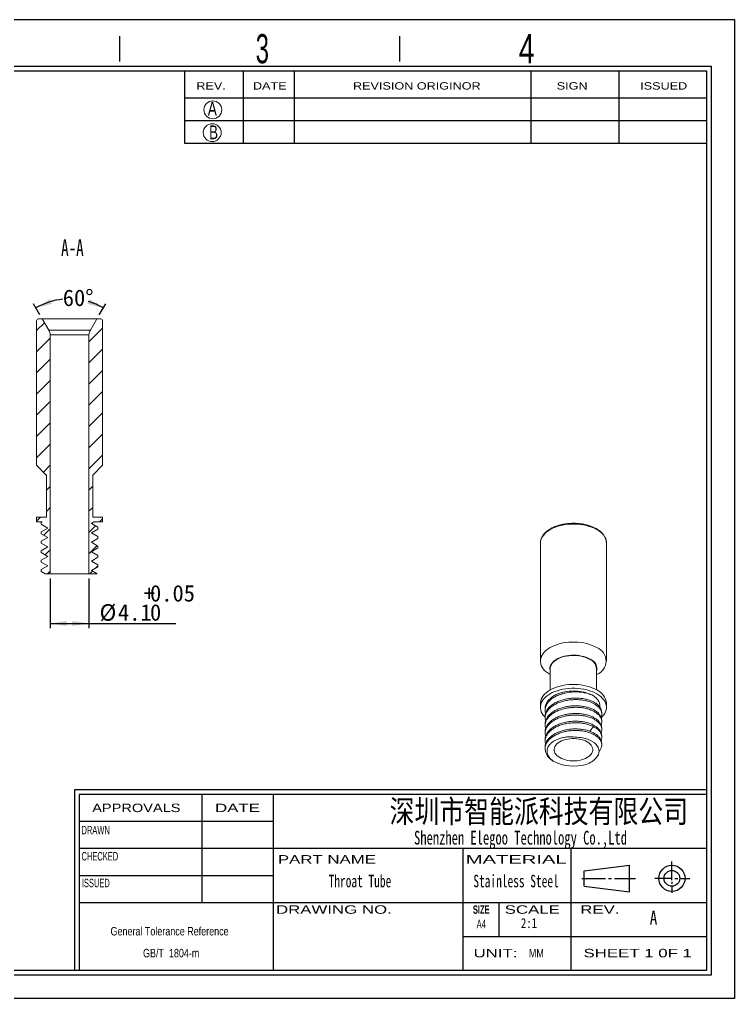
# Model space of a CAD drawing. Header units: millimetres. Extents: x 1 to 148, y 1 to 104.
# Drawn here: x 71.8 to 147.6, y 0.6 to 104.3 of the extents above; entities that cross this region are included whole.
import ezdxf

# ---------------------------------------------------------------- set-up
doc = ezdxf.new("R2010")
doc.units = ezdxf.units.MM
doc.header["$LTSCALE"] = 0.5
doc.layers.add('DIM', color=5, linetype='Continuous')
doc.layers.add('SLD-0', color=179, linetype='Continuous')
doc.styles.add('SLDTEXTSTYLE0', font='SIMSUN.TTC', dxfattribs={"width": 0.67})
doc.styles.add('SLDTEXTSTYLE10', font='ARIAL.TTF', dxfattribs={"width": 1.2324})
doc.styles.add('SLDTEXTSTYLE11', font='ARIAL.TTF', dxfattribs={"width": 1.7064})
doc.styles.add('SLDTEXTSTYLE12', font='SIMSUN.TTC', dxfattribs={"width": 0.8, "bigfont": 'bigfont'})
doc.styles.add('SLDTEXTSTYLE13', font='SIMKAI.TTF', dxfattribs={"width": 0.67})
doc.styles.add('SLDTEXTSTYLE14', font='SIMSUN.TTC')
doc.styles.add('SLDTEXTSTYLE15', font='仿宋_GB2312', dxfattribs={"width": 0.67})
doc.styles.add('SLDTEXTSTYLE2', font='SIMSUN.TTC', dxfattribs={"width": 0.8})
doc.styles.add('SLDTEXTSTYLE3', font='SIMSUN.TTC', dxfattribs={"width": 0.67})
doc.styles.add('SLDTEXTSTYLE4', font='ARIAL.TTF', dxfattribs={"width": 0.63516})
doc.styles.add('SLDTEXTSTYLE5', font='GOTHIC.TTF', dxfattribs={"width": 0.7304})
doc.styles.add('SLDTEXTSTYLE6', font='GOTHIC.TTF', dxfattribs={"width": 0.61171})
doc.styles.add('SLDTEXTSTYLE7', font='ARIALBD.TTF', dxfattribs={"width": 0.63516})
doc.styles.add('SLDTEXTSTYLE8', font='ARIAL.TTF', dxfattribs={"width": 1.422})
doc.styles.add('SLDTEXTSTYLE9', font='ARIAL.TTF', dxfattribs={"width": 0.7584})
doc.dimstyles.new('SLDDIMSTYLE3', dxfattribs={"dimtxt": 1.75, "dimasz": 1.75, "dimexe": 0, "dimexo": 0.0625, "dimgap": 0.4375, "dimtad": 0, "dimtih": 1, "dimtoh": 1, "dimdec": 4, "dimlfac": 0.5, "dimzin": 12, "dimdsep": 46, "dimtxsty": 'SLDTEXTSTYLE0', "dimsah": 1, "dimcen": 0.09, "dimadec": 1, "dimazin": 3, "dimtfac": 1, "dimtdec": 1, "dimtofl": 0, "dimtmove": 0, "dimatfit": 3, "dimfxl": 0, "dimfrac": 2, "dimtolj": 1, "dimtzin": 12, "dimarcsym": 0})
doc.dimstyles.new('SLDDIMSTYLE4', dxfattribs={"dimtxt": 1.75, "dimasz": 1.75, "dimexe": 0, "dimexo": 0.0625, "dimgap": 0.4375, "dimtad": 2, "dimrnd": 1e-09, "dimzin": 12, "dimdsep": 46, "dimtxsty": 'SLDTEXTSTYLE0', "dimsah": 1, "dimcen": 0.09, "dimadec": 0, "dimazin": 3, "dimtol": 1, "dimtp": 0.05, "dimtfac": 1, "dimtofl": 0, "dimtmove": 0, "dimatfit": 3, "dimfxl": 0, "dimfrac": 2, "dimtolj": 1, "dimarcsym": 0})

# ---------------------------------------------------------------- blocks, each defined once
blk = doc.blocks.new('SW_NOTE_2')
at = {"layer": 'SLD-0', "color": 0, "char_height": 0.8963, "attachment_point": 2, "style": 'SLDTEXTSTYLE9'}
for s, insert in [('General Tolerance Reference ', (6.51, 1.16)), (' GB/T  1804-m', (6.55, -1.16))]:
    blk.add_mtext(s, dxfattribs=dict(at, insert=insert))
blk = doc.blocks.new('_D_6')
at = {"layer": 'DIM'}
for p, q in [((73.99, 73.06), (73.31, 74.23)), ((80.29, 73.06), (80.97, 74.23))]:
    blk.add_line(p, q, dxfattribs=at)
for start, end in [(95.8104, 120), (60, 73.791)]:
    blk.add_arc((77.14, 67.59), 7.16, start, end, dxfattribs=at)
for points in [[(73.56, 73.79), (75.28, 74.23), (75.07, 74.73)], [(80.72, 73.79), (79.22, 74.73), (79, 74.23)]]:
    blk.add_solid(points, dxfattribs=at)
at = {"layer": 'DIM', "insert": (76.42, 75.74), "char_height": 1.75, "attachment_point": 1, "style": 'SLDTEXTSTYLE14'}
blk.add_mtext('60°', dxfattribs=at)
blk = doc.blocks.new('_D_7')
at = {"layer": 'DIM', "color": 5}
for p, q in [((75.09, 45.12), (75.09, 39.87)), ((79.19, 45.12), (79.19, 39.87)), ((75.09, 40.37), (79.19, 40.37)), ((79.19, 40.37), (88.38, 40.37))]:
    blk.add_line(p, q, dxfattribs=at)
for points in [[(75.09, 40.37), (76.84, 40.1), (76.84, 40.64)], [(79.19, 40.37), (77.44, 40.64), (77.44, 40.1)]]:
    blk.add_solid(points, dxfattribs=at)
at = {"layer": 'DIM', "color": 5, "char_height": 1.75, "attachment_point": 1, "style": 'SLDTEXTSTYLE14'}
for s, insert in [('+', (84.98, 44.44)), ('0.05', (85.66, 44.44)), ('%%c', (80.32, 42.41)), ('4.1', (82.26, 42.41)), ('0', (85.66, 42.41))]:
    blk.add_mtext(s, dxfattribs=dict(at, insert=insert))

msp = doc.modelspace()

# ---------------------------------------------------------------- hatches: boundary and pattern name
at = {"linetype": 'Continuous', "lineweight": 0}
h = msp.add_hatch(dxfattribs=at)
h.set_pattern_fill('ANSI31', scale=0.5, angle=3e-322, style=0)
edge = h.paths.add_edge_path(flags=0)
edge.add_line((74.14031, 47.07165), (74.14031, 46.8718))
edge.add_spline(control_points=[(74.14031, 46.8718), (74.37129, 46.73843), (74.60228, 46.60506), (74.83326, 46.47169)], knot_values=[0, 0, 0, 0, 1.0002693, 1.0002693, 1.0002693, 1.0002693], weights=[1, 1, 1, 1], degree=3, periodic=0)
edge.add_spline(control_points=[(74.83326, 46.47169), (74.60228, 46.33832), (74.37129, 46.20496), (74.14031, 46.07159)], knot_values=[0, 0, 0, 0, 1.00023841, 1.00023841, 1.00023841, 1.00023841], weights=[1, 1, 1, 1], degree=3, periodic=0)
edge.add_line((74.14031, 46.07159), (74.14031, 45.87181))
edge.add_spline(control_points=[(74.14031, 45.87181), (74.28406, 45.7888), (74.42782, 45.7058), (74.57157, 45.62279)], knot_values=[0, 0, 0, 0, 0.622535909, 0.622535909, 0.622535909, 0.622535909], weights=[1, 1, 1, 1], degree=3, periodic=0)
edge.add_line((74.57157, 45.62279), (75.09031, 45.62279))
edge.add_line((75.09031, 45.62279), (75.09031, 70.94279))
edge.add_arc((74.29031, 70.94279), 0.8, 0, 36.8698976)
edge.add_line((74.93031, 71.42279), (74.23749, 72.62279))
edge.add_line((74.23749, 72.62279), (73.84031, 72.62279))
edge.add_arc((73.84031, 72.42279), 0.2, 90, 180)
edge.add_line((73.64031, 72.42279), (73.64031, 57.12279))
edge.add_line((73.64031, 57.12279), (74.64031, 56.12279))
edge.add_line((74.64031, 56.12279), (74.69031, 56.12279))
edge.add_line((74.69031, 56.12279), (74.69031, 51.62279))
edge.add_line((74.69031, 51.62279), (73.64031, 51.62279))
edge.add_line((73.64031, 51.62279), (73.64031, 51.12279))
edge.add_line((73.64031, 51.12279), (74.2309, 51.12279))
edge.add_spline(control_points=[(74.2309, 51.12279), (74.20075, 51.10533), (74.17053, 51.08787), (74.14031, 51.07041)], knot_values=[0, 0, 0, 0, 0.13094942, 0.13094942, 0.13094942, 0.13094942], weights=[1, 1, 1, 1], degree=3, periodic=0)
edge.add_line((74.14031, 51.07041), (74.14031, 50.87214))
edge.add_spline(control_points=[(74.14031, 50.87214), (74.37158, 50.73858), (74.60269, 50.60511), (74.8338, 50.47164)], knot_values=[0, 0, 0, 0, 1.001033194, 1.001033194, 1.001033194, 1.001033194], weights=[1, 1, 1, 1], degree=3, periodic=0)
edge.add_spline(control_points=[(74.8338, 50.47164), (74.60264, 50.33814), (74.37147, 50.20463), (74.14031, 50.07113)], knot_values=[0, 0, 0, 0, 1.001264787, 1.001264787, 1.001264787, 1.001264787], weights=[1, 1, 1, 1], degree=3, periodic=0)
edge.add_line((74.14031, 50.07113), (74.14031, 49.87169))
edge.add_spline(control_points=[(74.14031, 49.87169), (74.37126, 49.73834), (74.60221, 49.605), (74.83317, 49.47165)], knot_values=[0, 0, 0, 0, 1.000078787, 1.000078787, 1.000078787, 1.000078787], weights=[1, 1, 1, 1], degree=3, periodic=0)
edge.add_spline(control_points=[(74.83317, 49.47165), (74.60221, 49.33831), (74.37126, 49.20497), (74.14031, 49.07162)], knot_values=[0, 0, 0, 0, 1.00007878, 1.00007878, 1.00007878, 1.00007878], weights=[1, 1, 1, 1], degree=3, periodic=0)
edge.add_line((74.14031, 49.07162), (74.14031, 48.87166))
edge.add_spline(control_points=[(74.14031, 48.87166), (74.37125, 48.73833), (74.60219, 48.60499), (74.83313, 48.47166)], knot_values=[0, 0, 0, 0, 1.000001207, 1.000001207, 1.000001207, 1.000001207], weights=[1, 1, 1, 1], degree=3, periodic=0)
edge.add_spline(control_points=[(74.83313, 48.47166), (74.60219, 48.33833), (74.37125, 48.20499), (74.14031, 48.07166)], knot_values=[0, 0, 0, 0, 1.000001201, 1.000001201, 1.000001201, 1.000001201], weights=[1, 1, 1, 1], degree=3, periodic=0)
edge.add_line((74.14031, 48.07166), (74.14031, 47.87169))
edge.add_spline(control_points=[(74.14031, 47.87169), (74.37125, 47.73835), (74.6022, 47.60501), (74.83315, 47.47167)], knot_values=[0, 0, 0, 0, 1.000046577, 1.000046577, 1.000046577, 1.000046577], weights=[1, 1, 1, 1], degree=3, periodic=0)
edge.add_spline(control_points=[(74.83315, 47.47167), (74.6022, 47.33833), (74.37125, 47.20499), (74.14031, 47.07165)], knot_values=[0, 0, 0, 0, 1.000046577, 1.000046577, 1.000046577, 1.000046577], weights=[1, 1, 1, 1], degree=3, periodic=0)
h = msp.add_hatch(dxfattribs=at)
h.set_pattern_fill('ANSI31', scale=0.5, angle=3e-322, style=0)
edge = h.paths.add_edge_path(flags=0)
edge.add_spline(control_points=[(80.14031, 46.57047), (79.90884, 46.7042), (79.67737, 46.83793), (79.44591, 46.97165)], knot_values=[-0.002964801, -0.002964801, -0.002964801, -0.002964801, 1, 1, 1, 1], weights=[1, 1, 1, 1], degree=3, periodic=0)
edge.add_spline(control_points=[(79.44591, 46.97165), (79.67737, 47.10538), (79.90884, 47.23911), (80.14031, 47.37284)], knot_values=[0, 0, 0, 0, 1.002964801, 1.002964801, 1.002964801, 1.002964801], weights=[1, 1, 1, 1], degree=3, periodic=0)
edge.add_line((80.14031, 47.37284), (80.14031, 47.57043))
edge.add_spline(control_points=[(80.14031, 47.57043), (79.90882, 47.70417), (79.67734, 47.83792), (79.44585, 47.97166)], knot_values=[-0.003069662, -0.003069662, -0.003069662, -0.003069662, 1.000000002, 1.000000002, 1.000000002, 1.000000002], weights=[1, 1, 1, 1], degree=3, periodic=0)
edge.add_spline(control_points=[(79.44585, 47.97166), (79.67734, 48.1054), (79.90882, 48.23914), (80.14031, 48.37289)], knot_values=[0.000000001, 0.000000001, 0.000000001, 0.000000001, 1.003069661, 1.003069661, 1.003069661, 1.003069661], weights=[1, 1, 1, 1], degree=3, periodic=0)
edge.add_line((80.14031, 48.37289), (80.14031, 48.57044))
edge.add_spline(control_points=[(80.14031, 48.57044), (79.90882, 48.70418), (79.67734, 48.83792), (79.44586, 48.97166)], knot_values=[-0.003060206, -0.003060206, -0.003060206, -0.003060206, 1.000000002, 1.000000002, 1.000000002, 1.000000002], weights=[1, 1, 1, 1], degree=3, periodic=0)
edge.add_spline(control_points=[(79.44586, 48.97166), (79.67734, 49.10541), (79.90882, 49.23915), (80.14031, 49.37289)], knot_values=[0.000000001, 0.000000001, 0.000000001, 0.000000001, 1.003060205, 1.003060205, 1.003060205, 1.003060205], weights=[1, 1, 1, 1], degree=3, periodic=0)
edge.add_line((80.14031, 49.37289), (80.14031, 49.57049))
edge.add_spline(control_points=[(80.14031, 49.57049), (79.90884, 49.70422), (79.67738, 49.83794), (79.44592, 49.97167)], knot_values=[-0.002937592, -0.002937592, -0.002937592, -0.002937592, 1.000000001, 1.000000001, 1.000000001, 1.000000001], weights=[1, 1, 1, 1], degree=3, periodic=0)
edge.add_spline(control_points=[(79.44592, 49.97167), (79.67738, 50.10539), (79.90884, 50.23912), (80.14031, 50.37284)], knot_values=[0, 0, 0, 0, 1.002937592, 1.002937592, 1.002937592, 1.002937592], weights=[1, 1, 1, 1], degree=3, periodic=0)
edge.add_line((80.14031, 50.37284), (80.14031, 50.57114))
edge.add_spline(control_points=[(80.14031, 50.57114), (79.90912, 50.70466), (79.67794, 50.83817), (79.44676, 50.97169)], knot_values=[-0.001364334, -0.001364334, -0.001364334, -0.001364334, 1, 1, 1, 1], weights=[1, 1, 1, 1], degree=3, periodic=0)
edge.add_spline(control_points=[(79.44676, 50.97169), (79.53397, 51.02205), (79.62118, 51.07242), (79.7084, 51.12279)], knot_values=[0, 0, 0, 0, 0.377761808, 0.377761808, 0.377761808, 0.377761808], weights=[1, 1, 1, 1], degree=3, periodic=0)
edge.add_line((79.7084, 51.12279), (80.64031, 51.12279))
edge.add_line((80.64031, 51.12279), (80.64031, 51.62279))
edge.add_line((80.64031, 51.62279), (79.59031, 51.62279))
edge.add_line((79.59031, 51.62279), (79.59031, 56.12279))
edge.add_line((79.59031, 56.12279), (79.64031, 56.12279))
edge.add_line((79.64031, 56.12279), (80.64031, 57.12279))
edge.add_line((80.64031, 57.12279), (80.64031, 72.42279))
edge.add_arc((80.44031, 72.42279), 0.2, 0, 90)
edge.add_line((80.44031, 72.62279), (80.04313, 72.62279))
edge.add_line((80.04313, 72.62279), (79.35031, 71.42279))
edge.add_arc((79.99031, 70.94279), 0.8, 143.1301024, 180)
edge.add_line((79.19031, 70.94279), (79.19031, 45.62279))
edge.add_line((79.19031, 45.62279), (80.05163, 45.62279))
edge.add_spline(control_points=[(80.05163, 45.62279), (79.85023, 45.73907), (79.64884, 45.85535), (79.44744, 45.97163)], knot_values=[0.127818694, 0.127818694, 0.127818694, 0.127818694, 0.999926997, 0.999926997, 0.999926997, 0.999926997], weights=[1, 1, 1, 1], degree=3, periodic=0)
edge.add_spline(control_points=[(79.44744, 45.97163), (79.67839, 46.10498), (79.90935, 46.23832), (80.14031, 46.37166)], knot_values=[-0.0000657, -0.0000657, -0.0000657, -0.0000657, 1.000001591, 1.000001591, 1.000001591, 1.000001591], weights=[1, 1, 1, 1], degree=3, periodic=0)
edge.add_line((80.14031, 46.37166), (80.14031, 46.57047))

# ---------------------------------------------------------------- linework, layer by layer
at = {"color": 7, "linetype": 'Continuous', "lineweight": 15}
for p, q in [((73.84031, 72.62279), (74.23749, 72.62279)), ((74.93031, 71.42279), (74.23749, 72.62279)), ((74.23749, 72.62279), (80.04313, 72.62279)), ((80.04313, 72.62279), (79.35031, 71.42279)), ((80.04313, 72.62279), (80.44031, 72.62279)), ((73.64031, 57.12279), (73.64031, 72.42279)), ((80.64031, 72.42279), (80.64031, 57.12279)), ((74.93031, 71.42279), (79.35031, 71.42279)), ((75.09031, 45.62279), (75.09031, 70.94279)), ((79.19031, 70.94279), (75.09031, 70.94279)), ((79.19031, 70.94279), (79.19031, 45.62279)), ((74.64031, 56.12279), (73.64031, 57.12279)), ((80.64031, 57.12279), (79.64031, 56.12279)), ((74.64031, 56.12279), (74.69031, 56.12279)), ((74.69031, 51.62279), (74.69031, 56.12279)), ((79.59031, 56.12279), (79.64031, 56.12279)), ((79.59031, 56.12279), (79.59031, 51.62279)), ((73.64031, 51.62279), (73.64031, 51.12279)), ((73.64031, 51.62279), (74.69031, 51.62279)), ((73.64031, 51.12279), (74.2309, 51.12279)), ((74.23097, 51.12279), (74.14031, 51.07041)), ((74.14031, 50.87214), (74.14031, 51.07041)), ((74.14047, 50.87205), (74.8338, 50.47164)), ((79.44676, 50.97169), (79.7084, 51.12279)), ((80.14031, 50.57114), (79.44676, 50.97169)), ((79.59031, 51.62279), (80.64031, 51.62279)), ((79.70932, 51.12279), (80.64031, 51.12279)), ((80.64031, 51.12279), (80.64031, 51.62279)), ((74.8338, 50.47164), (74.14031, 50.07113)), ((74.14031, 49.87169), (74.14031, 50.07113)), ((74.14031, 49.87169), (74.83317, 49.47165)), ((79.44592, 49.97167), (80.14031, 50.37284)), ((80.14031, 49.57049), (79.44592, 49.97167)), ((80.14031, 50.57114), (80.14031, 50.37284)), ((74.83317, 49.47165), (74.14031, 49.07162)), ((74.14031, 48.87166), (74.14031, 49.07162)), ((74.14031, 48.87166), (74.83313, 48.47166)), ((79.44586, 48.97166), (80.14031, 49.37289)), ((80.14031, 48.57044), (79.44586, 48.97166)), ((80.14031, 49.57049), (80.14031, 49.37289)), ((127.00346, 48.87477), (127.00346, 36.3817)), ((134.00346, 36.3817), (134.00346, 48.87477)), ((74.83313, 48.47166), (74.14031, 48.07166)), ((74.14031, 47.87169), (74.14031, 48.07166)), ((74.14031, 47.87169), (74.83315, 47.47167)), ((79.44585, 47.97166), (80.14031, 48.37289)), ((80.14031, 47.57043), (79.44585, 47.97166)), ((80.14031, 48.57044), (80.14031, 48.37289)), ((74.83315, 47.47167), (74.14031, 47.07165)), ((74.14031, 46.8718), (74.14031, 47.07165)), ((74.14031, 46.8718), (74.83326, 46.47169)), ((79.44591, 46.97165), (80.14031, 47.37284)), ((80.14031, 46.57047), (79.44591, 46.97165)), ((80.14031, 47.57043), (80.14031, 47.37284)), ((74.83326, 46.47169), (74.14031, 46.07159)), ((74.14031, 45.87181), (74.14031, 46.07159)), ((74.14031, 45.87181), (74.57157, 45.62279)), ((79.44744, 45.97163), (80.14031, 46.37166)), ((80.05163, 45.62279), (79.44744, 45.97163)), ((80.14031, 46.57047), (80.14031, 46.37166)), ((75.09031, 45.62279), (74.57157, 45.62279)), ((74.58162, 45.62279), (74.58719, 45.6195)), ((75.09031, 45.62279), (79.19031, 45.62279)), ((80.05163, 45.62279), (79.19031, 45.62279)), ((128.05346, 35.56515), (128.05346, 33.33365)), ((132.95346, 33.33365), (132.95346, 35.56515)), ((128.02818, 34.95321), (128.05346, 34.93862)), ((132.95346, 34.93862), (132.97873, 34.95321)), ((127.00346, 31.89072), (127.00346, 31.48245)), ((127.50346, 31.33764), (127.50346, 31.17552)), ((134.00346, 31.48245), (134.00346, 31.89072)), ((127.50346, 30.52132), (127.50346, 30.35907)), ((133.50346, 30.7678), (133.50346, 30.93019)), ((133.50346, 29.95133), (133.50346, 30.11309)), ((127.50346, 29.70525), (127.50346, 29.54245)), ((133.50346, 29.13485), (133.50346, 29.29647)), ((127.50346, 28.88881), (127.50346, 28.72585)), ((127.50346, 28.07235), (127.50346, 27.90932)), ((133.50346, 28.3184), (133.50346, 28.47986)), ((127.50346, 27.2558), (127.50346, 27.09313)), ((133.50346, 27.50124), (133.50346, 27.66322))]:
    msp.add_line(p, q, dxfattribs=at)
at = {"color": 8, "linetype": 'Continuous', "lineweight": 15}
msp.add_line((132.23712, 28.95092), (132.62963, 29.4376), dxfattribs=at)
at = {"color": 8, "linetype": 'Continuous', "lineweight": 15, "flags": 128}
msp.add_lwpolyline([(127.00346, 48.87477), (127.00526, 48.93967), (127.03056, 49.12573), (127.08548, 49.30964), (127.16957, 49.48984), (127.2821, 49.6648), (127.42211, 49.83302), (127.58841, 49.99306), (127.77959, 50.14356), (127.994, 50.28324), (128.22982, 50.41089), (128.48504, 50.52545), (128.75748, 50.62592), (129.04481, 50.71145), (129.34459, 50.78131), (129.65426, 50.8349), (129.97117, 50.87177), (130.29263, 50.89161), (130.61588, 50.89423), (130.93817, 50.87963), (131.25676, 50.84792), (131.56891, 50.79938), (131.87198, 50.73442), (132.16337, 50.65359), (132.4406, 50.55759), (132.7013, 50.44723), (132.94326, 50.32345)], dxfattribs=at)
at = {"color": 7, "linetype": 'Continuous', "lineweight": 15, "flags": 128}
for points in [[(128.02818, 34.95321), (127.81079, 35.0909), (127.61597, 35.23983), (127.44578, 35.39851), (127.30168, 35.56557), (127.18489, 35.7396), (127.09642, 35.9191), (127.03702, 36.10255), (127.00719, 36.28838), (127.00719, 36.47501), (127.03702, 36.66084), (127.09642, 36.84429), (127.18489, 37.0238), (127.30168, 37.19782), (127.44578, 37.36488), (127.61597, 37.52356), (127.81079, 37.67249), (128.02858, 37.81041), (128.26749, 37.93614), (128.52548, 38.04861), (128.80034, 38.14686), (129.08973, 38.23004), (129.39119, 38.29746), (129.70213, 38.34853), (130.01991, 38.38283), (130.34181, 38.40005), (130.6651, 38.40005), (130.987, 38.38283), (131.30478, 38.34853), (131.61573, 38.29746), (131.91718, 38.23004), (132.20657, 38.14686), (132.48143, 38.04861), (132.73942, 37.93614), (132.97833, 37.81041)], [(128.05346, 35.27796), (128.02634, 35.37032), (128.00437, 35.52607), (128.0117, 35.68228), (128.04825, 35.83712), (128.11358, 35.98877), (128.20692, 36.13546), (128.3272, 36.27545), (128.47298, 36.40712), (128.64258, 36.52892), (128.83399, 36.63942), (129.04497, 36.73732), (129.27305, 36.82148), (129.51556, 36.89091), (129.76965, 36.9448), (130.03234, 36.98252), (130.30056, 37.00361), (130.57116, 37.00784), (130.84096, 36.99516), (131.1068, 36.96571), (131.36557, 36.91985), (131.61424, 36.85809), (131.84988, 36.78119), (132.06973, 36.69002), (132.27122, 36.58566)], [(128.05346, 35.56515), (128.05555, 35.6236), (128.08154, 35.77871), (128.13694, 35.93122), (128.22106, 36.07928), (128.33288, 36.22111), (128.47106, 36.35497), (128.6339, 36.47925), (128.81944, 36.59243), (129.02542, 36.69314), (129.24934, 36.78016), (129.48848, 36.85243), (129.73995, 36.90908), (130.00068, 36.94941), (130.26751, 36.97294), (130.53721, 36.97938), (130.8065, 36.96865), (131.07211, 36.94088), (131.33082, 36.89642), (131.57949, 36.8358), (131.81509, 36.75975), (132.03477, 36.6692), (132.23587, 36.56525)], [(127.00346, 31.89072), (127.00719, 31.98404), (127.03702, 32.16987), (127.09642, 32.35332), (127.18489, 32.53282), (127.30168, 32.70685), (127.44578, 32.87391), (127.61597, 33.03258), (127.81079, 33.18152), (128.02858, 33.31944), (128.26749, 33.44517), (128.52548, 33.55763), (128.80034, 33.65588), (129.08973, 33.73907), (129.39119, 33.80649), (129.70213, 33.85756), (130.01991, 33.89185), (130.34181, 33.90907), (130.6651, 33.90907), (130.987, 33.89185), (131.30478, 33.85756), (131.61573, 33.80649), (131.91718, 33.73907), (132.20657, 33.65588), (132.48143, 33.55763), (132.73942, 33.44517), (132.97833, 33.31944)], [(127.50346, 30.44173), (127.44578, 30.49926), (127.30168, 30.66633), (127.18489, 30.84035), (127.09642, 31.01985), (127.03702, 31.2033), (127.00719, 31.38914), (127.00719, 31.57576), (127.03702, 31.7616), (127.09642, 31.94505), (127.18489, 32.12455), (127.30168, 32.29858), (127.44578, 32.46564), (127.61597, 32.62431), (127.81079, 32.77325), (128.02858, 32.91116), (128.26749, 33.0369), (128.52548, 33.14936), (128.80034, 33.24761), (129.08973, 33.3308), (129.39119, 33.39822), (129.70213, 33.44929), (130.01991, 33.48358), (130.34181, 33.5008), (130.6651, 33.5008), (130.987, 33.48358), (131.30478, 33.44929), (131.61573, 33.39822), (131.91718, 33.3308), (132.20657, 33.24761), (132.48143, 33.14936), (132.73942, 33.0369), (132.97833, 32.91116)], [(132.97833, 32.91116), (133.19613, 32.77325), (133.39095, 32.62431), (133.56114, 32.46564), (133.70524, 32.29858), (133.82202, 32.12455), (133.91049, 31.94505), (133.96989, 31.7616), (133.99972, 31.57576), (133.99972, 31.38914), (133.96989, 31.2033), (133.91049, 31.01985), (133.82202, 30.84035), (133.70524, 30.66633), (133.56114, 30.49926), (133.45883, 30.40002)], [(129.05389, 26.15466), (129.23918, 26.05989), (129.44291, 25.97871), (129.66211, 25.9123), (129.89358, 25.86162), (130.13393, 25.82742), (130.37968, 25.8102), (130.62723, 25.8102), (130.87298, 25.82742), (131.11334, 25.86162), (131.3448, 25.9123), (131.564, 25.97871), (131.76773, 26.05989), (131.95303, 26.15466), (132.11718, 26.26163), (132.25781, 26.37924), (132.37285, 26.50578), (132.46063, 26.6394), (132.51988, 26.77816), (132.54972, 26.92002), (132.54972, 27.06293), (132.51988, 27.2048), (132.46063, 27.34355), (132.37285, 27.47718), (132.25781, 27.60371), (132.11718, 27.72133), (131.95303, 27.82829), (131.76773, 27.92306), (131.564, 28.00424), (131.3448, 28.07065), (131.11334, 28.12133), (130.87298, 28.15553), (130.62723, 28.17276), (130.37968, 28.17276), (130.13393, 28.15553), (129.89358, 28.12133), (129.66211, 28.07065), (129.44291, 28.00424), (129.23918, 27.92306), (129.05389, 27.82829), (128.88973, 27.72133), (128.74911, 27.60371), (128.63406, 27.47718), (128.54628, 27.34355), (128.48704, 27.2048), (128.4572, 27.06293), (128.4572, 26.92002), (128.48704, 26.77816), (128.54628, 26.6394), (128.63406, 26.50578), (128.74911, 26.37924), (128.88973, 26.26163), (129.05389, 26.15466)]]:
    msp.add_lwpolyline(points, dxfattribs=at)
at = {"color": 7, "linetype": 'Continuous', "lineweight": 15}
for centre, radius, start, end in [((73.84031, 72.42279), 0.2, 90.0095199, 180), ((80.44031, 72.42279), 0.2, 0, 90), ((74.29031, 70.94279), 0.8, 0, 36.8698976), ((79.99031, 70.94279), 0.8, 143.1301024, 180), ((132.42867, 36.38173), 1.53076, 291.0595059, 68.9566224), ((131.75026, 35.45933), 1.20784, 5.0263436, 66.2937973), ((131.86854, 35.54377), 1.117, 346.2331932, 68.8690587), ((132.2764, 31.73366), 1.73418, 5.1962886, 66.1238524), ((130.52089, 29.93922), 4.6877, 242.6484083, 286.425408)]:
    msp.add_arc(centre, radius, start, end, dxfattribs=at)
at = {"color": 8, "linetype": 'Continuous', "lineweight": 15}
msp.add_arc((132.25297, 48.70598), 1.75861, 5.5077074, 66.888598, dxfattribs=at)
at = {"color": 7, "linetype": 'Continuous', "lineweight": 15}
for points, knots in [([(133.9981, 48.93051), (133.99427, 48.99498), (133.98614, 49.13165), (133.92876, 49.3257), (133.85245, 49.50105), (133.76405, 49.65291), (133.67014, 49.78372), (133.57222, 49.89823), (133.45962, 50.01356), (133.31786, 50.13901), (133.12522, 50.28187), (132.88718, 50.42825), (132.59204, 50.57547), (132.22869, 50.71708), (131.83255, 50.83034), (131.41976, 50.91225), (131.01838, 50.96197), (130.61384, 50.98302), (130.18923, 50.9766), (129.75889, 50.93838), (129.33711, 50.86656), (128.96325, 50.77302), (128.62163, 50.65942), (128.29934, 50.52216), (127.94412, 50.33002), (127.59309, 50.07333), (127.33802, 49.79679), (127.18669, 49.56315), (127.10771, 49.39964), (127.05251, 49.23858), (127.01472, 49.08153), (127.00916, 48.96798), (127.00648, 48.91316)], [0, 0, 0, 0, 0.028212453, 0.059816524, 0.086645601, 0.108713207, 0.131971962, 0.151465479, 0.167417899, 0.193221051, 0.221464507, 0.252883263, 0.288665463, 0.329208853, 0.374507713, 0.411617053, 0.451021155, 0.489156479, 0.525159904, 0.569846181, 0.610774958, 0.647956613, 0.683467885, 0.720338147, 0.7586197, 0.817048797, 0.87379639, 0.902299639, 0.931277378, 0.952247977, 0.976944407, 1, 1, 1, 1]), ([(129.16049, 33.03109), (129.44006, 33.11189), (129.74165, 33.16724), (130.35978, 33.22172), (130.67623, 33.22083), (131.29342, 33.16291), (131.59406, 33.10589), (132.15047, 32.94118), (132.40615, 32.83354), (132.62699, 32.70578)], [0, 0, 0, 0, 0.25, 0.25, 0.5, 0.5, 0.75, 0.75, 1, 1, 1, 1]), ([(133.50061, 30.93007), (133.49488, 31.01247), (133.48279, 31.18644), (133.35988, 31.44087), (133.15844, 31.68938), (132.9058, 31.89363), (132.60738, 32.06949), (132.27263, 32.2149), (131.85904, 32.33927), (131.39569, 32.42647), (130.90116, 32.46846), (130.39088, 32.4601), (129.88845, 32.40188), (129.39894, 32.29544), (128.94507, 32.14503), (128.53176, 31.94985), (128.17793, 31.71791), (127.88795, 31.45307), (127.67224, 31.16704), (127.54462, 30.86137), (127.49145, 30.64284), (127.50538, 30.5291), (127.50631, 30.52144)], [0, 0, 0, 0, 0.049060207, 0.103589819, 0.15658936, 0.211126233, 0.250017706, 0.299810251, 0.350869305, 0.403872908, 0.458414277, 0.511407209, 0.565936506, 0.618937133, 0.67347523, 0.726468523, 0.780998436, 0.833997162, 0.888533107, 0.941527359, 0.996058454, 1, 1, 1, 1]), ([(127.55414, 30.04557), (127.54537, 30.06873), (127.49844, 30.19262), (127.49566, 30.42745), (127.55087, 30.73894), (127.69818, 31.04474), (127.92177, 31.32862), (128.22179, 31.58856), (128.58361, 31.81463), (129.00356, 32.00559), (129.46226, 32.15122), (129.955, 32.2505), (130.45882, 32.30072), (130.96837, 32.30318), (131.46021, 32.25619), (131.92923, 32.16056), (132.31711, 32.03417), (132.65486, 31.88197), (132.94099, 31.70844), (133.19387, 31.49087), (133.38154, 31.24435), (133.49265, 30.98064), (133.50993, 30.71026), (133.48752, 30.52457), (133.43657, 30.43416), (133.43489, 30.43118)], [0, 0, 0, 0, 0.010866575, 0.058121094, 0.106746297, 0.153995732, 0.20261491, 0.249870619, 0.298497112, 0.345746141, 0.394364808, 0.441621532, 0.490249137, 0.537497952, 0.586116343, 0.633373751, 0.682002117, 0.716907533, 0.761189627, 0.806592276, 0.853846194, 0.902470742, 0.949720169, 0.998339337, 1, 1, 1, 1]), ([(127.55307, 30.85683), (127.52962, 30.96528), (127.48003, 31.1946), (127.54605, 31.54788), (127.71741, 31.89945), (127.99838, 32.22551), (128.37464, 32.5142), (128.83272, 32.75552), (129.35479, 32.94117), (129.92095, 33.06503), (130.50933, 33.12326), (131.0979, 33.11491), (131.66211, 33.04013), (132.18775, 32.90704), (132.48058, 32.77287), (132.62699, 32.70578)], [0, 0, 0, 0, 0.069561214, 0.14709778, 0.224634345, 0.302170911, 0.379707476, 0.457244042, 0.534780607, 0.612317173, 0.689853738, 0.767390304, 0.844926869, 0.922463435, 1, 1, 1, 1]), ([(129.1605, 33.03107), (129.02382, 32.98014), (128.74699, 32.87698), (128.3783, 32.67243), (128.05329, 32.43207), (127.79346, 32.16001), (127.61178, 31.863), (127.51326, 31.58571), (127.51265, 31.40841), (127.51241, 31.33748)], [0, 0, 0, 0, 0.141344737, 0.286285049, 0.436740546, 0.591560819, 0.741991006, 0.89678298, 1, 1, 1, 1]), ([(132.62699, 32.70578), (132.67168, 32.67378), (132.76063, 32.61008), (132.83716, 32.54123), (132.87524, 32.50696)], [0, 0, 0, 0, 0.502416813, 1, 1, 1, 1]), ([(132.87524, 32.50696), (132.92541, 32.45653), (133.02556, 32.35586), (133.14012, 32.19482), (133.22632, 32.02919), (133.28239, 31.86037), (133.30429, 31.6905), (133.30646, 31.57227), (133.29273, 31.51175), (133.29171, 31.50726)], [0, 0, 0, 0, 0.166753816, 0.332852554, 0.49820697, 0.662502314, 0.824841713, 0.987021431, 1, 1, 1, 1]), ([(133.50042, 30.11297), (133.49484, 30.1951), (133.48305, 30.36904), (133.36067, 30.62403), (133.15966, 30.87172), (132.90692, 31.07573), (132.60834, 31.25197), (132.27355, 31.39875), (131.86085, 31.52283), (131.39814, 31.60937), (130.90379, 31.65104), (130.39344, 31.64418), (129.89094, 31.58642), (129.40136, 31.47951), (128.94736, 31.32871), (128.53372, 31.13453), (128.17955, 30.9033), (127.88924, 30.638), (127.67317, 30.3515), (127.54504, 30.04619), (127.4916, 29.82793), (127.50549, 29.71356), (127.50649, 29.70537)], [0, 0, 0, 0, 0.04878229, 0.1033191772, 0.1563137702, 0.2108447004, 0.2500158502, 0.2996822158, 0.3506057368, 0.4036027527, 0.4581366259, 0.5111336102, 0.5656676869, 0.6186637978, 0.6731965852, 0.7261948342, 0.7807302815, 0.8337255738, 0.8882573647, 0.9412569852, 0.9957939111, 1, 1, 1, 1]), ([(127.55415, 29.22896), (127.54537, 29.25212), (127.49844, 29.37595), (127.49566, 29.61079), (127.55087, 29.92257), (127.69818, 30.22826), (127.92177, 30.51199), (128.22179, 30.77186), (128.58359, 30.99823), (129.00354, 31.18913), (129.46225, 31.3346), (129.95499, 31.43378), (130.45878, 31.4843), (130.96833, 31.48676), (131.46018, 31.43961), (131.92921, 31.34385), (132.31708, 31.21768), (132.65484, 31.06559), (132.94099, 30.89193), (133.19387, 30.67421), (133.38153, 30.42769), (133.49265, 30.16429), (133.50993, 29.89381), (133.48753, 29.70797), (133.43658, 29.61755), (133.4349, 29.61457)], [0, 0, 0, 0, 0.0108695866, 0.0581229789, 0.1067469601, 0.1539971341, 0.2026171968, 0.249871822, 0.2984971329, 0.3457467311, 0.39436608, 0.4416218989, 0.4902485033, 0.5374976898, 0.5861165202, 0.6333733624, 0.6820010864, 0.7169108568, 0.7611930975, 0.8065959793, 0.8538486802, 0.9024719076, 0.9497220712, 0.998342121, 1, 1, 1, 1]), ([(133.50042, 29.29635), (133.49484, 29.37846), (133.48305, 29.55236), (133.36065, 29.80768), (133.15964, 30.05528), (132.90691, 30.25913), (132.60834, 30.43527), (132.27355, 30.58223), (131.86084, 30.70646), (131.39815, 30.79284), (130.90381, 30.83435), (130.39346, 30.82757), (129.89093, 30.77006), (129.40137, 30.66301), (128.94737, 30.51205), (128.53373, 30.31788), (128.17953, 30.08693), (127.88924, 29.82152), (127.67317, 29.53487), (127.54504, 29.22948), (127.4916, 29.01149), (127.50549, 28.89711), (127.50649, 28.88893)], [0, 0, 0, 0, 0.048783907, 0.103322404, 0.156316539, 0.210846878, 0.250015618, 0.299682043, 0.350605655, 0.403601619, 0.458134239, 0.511132598, 0.565668161, 0.618663496, 0.673195326, 0.726195058, 0.780732102, 0.833726747, 0.888257727, 0.941258824, 0.995797343, 1, 1, 1, 1]), ([(127.55415, 28.41234), (127.54537, 28.43549), (127.49844, 28.55928), (127.49566, 28.79418), (127.55087, 29.1062), (127.69818, 29.41177), (127.92178, 29.69534), (128.2218, 29.95519), (128.58357, 30.18186), (129.00353, 30.37266), (129.46224, 30.51797), (129.95498, 30.61708), (130.45875, 30.66792), (130.9683, 30.67031), (131.46016, 30.623), (131.92919, 30.52714), (132.31706, 30.40125), (132.65482, 30.24919), (132.94099, 30.0754), (133.19387, 29.85753), (133.38153, 29.61106), (133.49264, 29.34795), (133.50993, 29.07734), (133.48753, 28.89134), (133.43659, 28.80093), (133.43491, 28.79796)], [0, 0, 0, 0, 0.010872653, 0.058124988, 0.106747818, 0.15399886, 0.202619956, 0.249873452, 0.298497539, 0.345747878, 0.394368114, 0.441622843, 0.490248259, 0.537498018, 0.586117535, 0.633373461, 0.682000174, 0.716913988, 0.761196375, 0.806599484, 0.853851089, 0.902473125, 0.949724153, 0.998345232, 1, 1, 1, 1]), ([(133.50042, 28.47974), (133.49485, 28.56182), (133.48304, 28.73566), (133.36063, 28.99131), (133.15961, 29.23888), (132.90689, 29.44257), (132.60833, 29.61859), (132.27355, 29.76564), (131.86083, 29.89009), (131.39816, 29.97634), (130.90383, 30.01769), (130.39347, 30.01091), (129.89092, 29.9537), (129.40136, 29.84653), (128.94738, 29.69541), (128.53373, 29.50119), (128.17952, 29.27055), (127.88923, 29.00505), (127.67317, 28.71825), (127.54504, 28.41275), (127.4916, 28.19502), (127.50549, 28.08064), (127.50648, 28.07247)], [0, 0, 0, 0, 0.0487886539, 0.1033285777, 0.1563224501, 0.2108524404, 0.2500154205, 0.2996818966, 0.3506055614, 0.4036005838, 0.4581320663, 0.5111318993, 0.5656690483, 0.6186637302, 0.6731947423, 0.7261959375, 0.7807345603, 0.8337287313, 0.8882591024, 0.9412615082, 0.9958014518, 1, 1, 1, 1]), ([(127.55573, 27.58918), (127.54711, 27.6115), (127.49961, 27.73448), (127.49521, 27.96872), (127.54791, 28.28042), (127.69287, 28.58627), (127.91426, 28.87051), (128.21226, 29.13159), (128.57232, 29.35945), (128.99091, 29.55086), (129.44863, 29.69704), (129.94065, 29.79834), (130.44413, 29.85117), (130.95394, 29.85397), (131.44643, 29.80729), (131.91636, 29.71402), (132.30939, 29.58856), (132.53626, 29.4863), (132.6281, 29.43865), (132.62977, 29.43778)], [0, 0, 0, 0, 0.014577677, 0.0803406, 0.148010938, 0.213769341, 0.281434519, 0.347195362, 0.414863439, 0.480623125, 0.548289879, 0.614048626, 0.681714307, 0.747475525, 0.815144054, 0.880901556, 0.948565704, 0.999064464, 1, 1, 1, 1]), ([(132.6298, 28.78404), (132.62813, 28.7849), (132.52048, 28.84059), (132.2873, 28.94301), (131.88712, 29.06718), (131.43234, 29.156), (130.93933, 29.20066), (130.42934, 29.19651), (129.92609, 29.14266), (129.43473, 29.04008), (128.97811, 28.8919), (128.56098, 28.69946), (128.20249, 28.47147), (127.90714, 28.20865), (127.68586, 27.92354), (127.55111, 27.61828), (127.49378, 27.39295), (127.50707, 27.27147), (127.50876, 27.25597)], [0, 0, 0, 0, 0.0010043792, 0.0647276746, 0.1299422953, 0.2005380655, 0.2731810481, 0.343777332, 0.4164209238, 0.4870170344, 0.5596604209, 0.6302568073, 0.7029005085, 0.7734967656, 0.8461402807, 0.9167365679, 0.9893801592, 1, 1, 1, 1]), ([(128.36715, 25.77596), (128.26415, 25.84864), (128.05562, 25.99577), (127.80985, 26.25399), (127.62281, 26.5408), (127.51503, 26.84899), (127.4914, 27.16559), (127.55343, 27.4768), (127.70035, 27.78162), (127.92536, 28.06575), (128.22617, 28.32586), (128.58883, 28.55112), (129.00946, 28.7412), (129.46865, 28.88626), (129.96168, 28.9851), (130.46559, 29.0351), (130.9751, 29.03653), (131.4667, 28.98842), (131.93525, 28.89219), (132.3206, 28.76703), (132.65455, 28.61589), (132.93646, 28.4446), (133.18808, 28.22931), (133.37759, 27.9859), (133.48884, 27.72325), (133.51705, 27.45009), (133.45478, 27.18216), (133.35135, 26.97097), (133.24341, 26.86009), (133.21166, 26.82748)], [0, 0, 0, 0, 0.035271159, 0.071407139, 0.109618912, 0.148938763, 0.18715235, 0.226474273, 0.2646856, 0.304004873, 0.342218888, 0.381541266, 0.419752642, 0.459071888, 0.497286561, 0.536609642, 0.574821226, 0.614140758, 0.652354592, 0.691676762, 0.719389013, 0.754660189, 0.790796236, 0.829007202, 0.868326057, 0.906540272, 0.945862867, 0.984074209, 1, 1, 1, 1]), ([(132.62976, 29.43809), (132.7348, 29.37827), (132.94754, 29.25711), (133.19642, 29.03697), (133.38382, 28.79099), (133.49356, 28.52785), (133.50956, 28.25712), (133.48687, 28.07199), (133.43626, 27.98269), (133.43517, 27.98076)], [0, 0, 0, 0, 0.156748045, 0.317463344, 0.484719101, 0.656825405, 0.824087341, 0.996199826, 1, 1, 1, 1]), ([(130.8803, 28.30499), (130.60961, 28.35058), (130.33122, 28.36717), (129.91091, 28.34844), (129.77348, 28.33516), (129.50359, 28.29548), (129.37002, 28.26877), (129.11405, 28.20319), (128.99209, 28.16459), (128.76021, 28.07576), (128.64944, 28.02498), (128.4451, 27.91448), (128.35158, 27.85498), (128.18104, 27.72786), (128.10348, 27.65962), (127.90159, 27.44716), (127.80756, 27.29487), (127.70254, 26.97662), (127.69187, 26.81598), (127.75263, 26.49299), (127.82352, 26.33802), (128.04337, 26.04068), (128.18967, 25.9017), (128.36776, 25.77589)], [0, 0, 0, 0, 0.125, 0.125, 0.1875, 0.1875, 0.25, 0.25, 0.3125, 0.3125, 0.375, 0.375, 0.4375, 0.4375, 0.5, 0.5, 0.625, 0.625, 0.75, 0.75, 0.875, 0.875, 1, 1, 1, 1]), ([(131.8464, 25.44285), (132.08568, 25.52875), (132.29914, 25.63197), (132.67423, 25.87322), (132.82895, 26.00794), (133.00654, 26.22641), (133.05719, 26.30285), (133.13711, 26.45733), (133.16681, 26.53565), (133.22443, 26.77395), (133.2202, 26.93878), (133.1261, 27.25486), (133.03377, 27.41106), (132.83703, 27.62332), (132.76184, 27.69092), (132.59117, 27.81944), (132.49601, 27.87982), (132.292, 27.98901), (132.1825, 28.03848), (131.94808, 28.12689), (131.82313, 28.16564), (131.4393, 28.2606), (131.16262, 28.29789), (130.88051, 28.30537)], [0, 0, 0, 0, 0.125, 0.125, 0.25, 0.25, 0.3125, 0.3125, 0.375, 0.375, 0.5, 0.5, 0.625, 0.625, 0.6875, 0.6875, 0.75, 0.75, 0.8125, 0.8125, 0.875, 0.875, 1, 1, 1, 1]), ([(133.50042, 27.6631), (133.49483, 27.74514), (133.483, 27.9189), (133.36078, 28.17499), (133.15896, 28.42224), (132.91021, 28.6262), (132.71181, 28.73746), (132.62982, 28.78344)], [0, 0, 0, 0, 0.195754694, 0.414565341, 0.627166769, 0.845930752, 1, 1, 1, 1])]:
    msp.add_open_spline(points, degree=3, knots=knots, dxfattribs=at)
at = {"layer": 'SLD-0'}
for p, q in [((0.90602, 104.33687), (147.55328, 104.33687)), ((147.55328, 104.33687), (147.55328, 0.64689)), ((6.33741, 98.90549), (144.59071, 98.90549)), ((126.00871, 98.90549), (126.00871, 91.25684)), ((135.29971, 98.90549), (135.29971, 91.25684)), ((144.59071, 98.90549), (144.59071, 3.60946)), ((144.59071, 3.60946), (6.33741, 3.60946)), ((147.55328, 0.64689), (0.90602, 0.64689))]:
    msp.add_line(p, q, dxfattribs=at)
at = {"layer": 'SLD-0', "color": 6, "linetype": 'Continuous'}
for p, q in [((82.47623, 99.89301), (82.47623, 102.58475)), ((112.10194, 99.89301), (112.10194, 102.58475)), ((5.84365, 99.39925), (145.08447, 99.39925)), ((145.08447, 99.39925), (145.08447, 3.1157)), ((145.08447, 3.1157), (5.84365, 3.1157))]:
    msp.add_line(p, q, dxfattribs=at)
at = {"layer": 'SLD-0', "color": 179, "linetype": 'Continuous'}
for p, q in [((89.32941, 98.90549), (89.32941, 91.25684)), ((95.5251, 98.90549), (95.5251, 91.25684)), ((100.94316, 98.90549), (100.94316, 91.25684)), ((89.32941, 96.03724), (144.59071, 96.03724)), ((89.32941, 93.64704), (144.59071, 93.64704)), ((89.32941, 91.25684), (144.59071, 91.25684)), ((144.59071, 22.7311), (77.66497, 22.7311)), ((77.66497, 22.7311), (77.66497, 3.60946)), ((144.59071, 22.25306), (78.14301, 22.25306)), ((78.14301, 22.25306), (78.14301, 3.60946)), ((91.14038, 22.25306), (91.14038, 10.78008)), ((98.69877, 22.25306), (98.69877, 3.60946)), ((98.69877, 19.38481), (78.14301, 19.38481)), ((144.59071, 16.51657), (78.14301, 16.51657)), ((118.7765, 16.51657), (118.7765, 3.60946)), ((130.24948, 3.60946), (130.24948, 16.51657)), ((131.6276, 14.17692), (136.44397, 14.76909)), ((136.44397, 11.92303), (136.44397, 14.76909)), ((140.93466, 13.17477), (140.93466, 15.15816)), ((98.69877, 13.64832), (78.14301, 13.64832)), ((131.6276, 12.55321), (131.6276, 14.17692)), ((131.39281, 13.36639), (133.91506, 13.36639)), ((131.6276, 12.55321), (136.44397, 11.92303)), ((134.23034, 13.36639), (134.54562, 13.36639)), ((134.8609, 13.36639), (137.06787, 13.36639)), ((140.93466, 13.36639), (139.13419, 13.36639)), ((140.93466, 12.98315), (140.93466, 12.79153)), ((140.93466, 12.59991), (140.93466, 11.83342)), ((141.24994, 13.36639), (141.56522, 13.36639)), ((141.88051, 13.36639), (142.82635, 13.36639)), ((144.59071, 10.78008), (78.14301, 10.78008)), ((122.60082, 10.78008), (122.60082, 7.19477)), ((118.7765, 7.19477), (144.59071, 7.19477))]:
    msp.add_line(p, q, dxfattribs=at)
at = {"layer": 'SLD-0', "lineweight": 0}
for centre in [(92.31106, 94.78178), (92.24968, 92.35745)]:
    msp.add_circle(centre, 0.94719, dxfattribs=at)
at = {"layer": 'SLD-0', "color": 179, "linetype": 'Continuous'}
for radius in [1.38572, 0.83448]:
    msp.add_circle((140.93466, 13.36639), radius, dxfattribs=at)

# ---------------------------------------------------------------- block references
at = {"layer": 'SLD-0', "color": 179}
msp.add_blockref('SW_NOTE_2', (81.21894, 7.05543), dxfattribs=at)

# ---------------------------------------------------------------- texts
at = {"color": 7, "linetype": 'Continuous', "lineweight": 0}
for s, insert, char_height, attachment_point, style in [('A-A', (77.43854, 81.04549), 1.75, 2, 'SLDTEXTSTYLE15'), ('Throat Tube', (104.57829, 13.74075), 1.3229167, 1, 'SLDTEXTSTYLE3'), ('Stainless Steel', (119.90427, 13.74075), 1.3229167, 1, 'SLDTEXTSTYLE3')]:
    msp.add_mtext(s, dxfattribs=dict(at, insert=insert, char_height=char_height, attachment_point=attachment_point, style=style))
at = {"layer": 'SLD-0'}
for s, insert, char_height, attachment_point, style in [('3', (96.85332, 102.79657), 3.08601, 1, 'SLDTEXTSTYLE6'), ('4', (124.72027, 102.79347), 3.08601, 1, 'SLDTEXTSTYLE5'), ('A', (91.78892, 95.62608), 1.45172, 1, 'SLDTEXTSTYLE5'), ('B', (91.91595, 93.11858), 1.45172, 1, 'SLDTEXTSTYLE5'), ('\\M+1905B圳\\M+18E73\\M+19271\\M+1945C\\M+19468\\M+189C8\\M+18B5A\\M+1974C\\M+18CC0\\M+18CF6\\M+18E69', (126.83782, 21.66868), 2.4140402, 2, 'SLDTEXTSTYLE12'), ('A', (138.58918, 9.92685), 1.45521, 1, 'SLDTEXTSTYLE2'), ('2:1', (125.80134, 9.158), 1.058333, 2, 'SLDTEXTSTYLE2')]:
    msp.add_mtext(s, dxfattribs=dict(at, insert=insert, char_height=char_height, attachment_point=attachment_point, style=style))
at = {"layer": 'SLD-0', "color": 179}
for s, insert, char_height, attachment_point, style in [('REV.', (90.56441, 97.70003), 0.776817, 1, 'SLDTEXTSTYLE10'), ('DATE', (96.56324, 97.70003), 0.776817, 1, 'SLDTEXTSTYLE10'), ('REVISION ORIGINOR', (107.15408, 97.70003), 0.7768166, 1, 'SLDTEXTSTYLE10'), ('SIGN', (128.73319, 97.70003), 0.776817, 1, 'SLDTEXTSTYLE10'), ('ISSUED', (137.57407, 97.70003), 0.776817, 1, 'SLDTEXTSTYLE10'), ('APPROVALS', (84.21328, 21.28135), 0.896327, 2, 'SLDTEXTSTYLE10'), ('DATE', (94.92479, 21.28135), 0.896327, 2, 'SLDTEXTSTYLE8'), ('DRAWN', (79.90182, 18.92643), 0.896327, 2, 'SLDTEXTSTYLE4'), ('Shenzhen Elegoo Technology Co.,Ltd', (124.89915, 18.39981), 1.4552083, 2, 'SLDTEXTSTYLE13'), ('CHECKED', (80.34783, 16.15736), 0.896327, 2, 'SLDTEXTSTYLE4'), ('PART NAME', (104.39697, 15.82271), 0.896327, 2, 'SLDTEXTSTYLE8'), ('MATERIAL', (124.44008, 15.82271), 0.896327, 2, 'SLDTEXTSTYLE11'), ('ISSUED', (79.91849, 13.32721), 0.896327, 2, 'SLDTEXTSTYLE4'), ('DRAWING NO.', (105.134, 10.51078), 0.8963268, 2, 'SLDTEXTSTYLE8'), ('SIZE', (120.73944, 10.51078), 0.896327, 2, 'SLDTEXTSTYLE7'), ('SCALE', (126.14447, 10.51078), 0.896327, 2, 'SLDTEXTSTYLE8'), ('REV.', (133.30508, 10.51078), 0.896327, 2, 'SLDTEXTSTYLE8'), ('A4', (120.74491, 8.97657), 0.896327, 2, 'SLDTEXTSTYLE4'), ('UNIT:', (122.24935, 5.89535), 0.896327, 2, 'SLDTEXTSTYLE8'), ('MM', (126.58043, 5.89535), 0.896327, 2, 'SLDTEXTSTYLE9'), ('SHEET 1 0F 1', (137.30998, 5.89535), 0.8963268, 2, 'SLDTEXTSTYLE8')]:
    msp.add_mtext(s, dxfattribs=dict(at, insert=insert, char_height=char_height, attachment_point=attachment_point, style=style))

# ---------------------------------------------------------------- dimensions: what is measured, and where the dimension line sits
at = {"layer": 'DIM'}
dim = msp.add_angular_dim_2l(base=(79.94863, 74.17754), line1=((80.04313, 72.62279), (79.35031, 71.42279)), line2=((74.93031, 71.42279), (74.23749, 72.62279)), dimstyle='SLDDIMSTYLE3', dxfattribs=at)
dim.commit()
dim.dimension.update_dxf_attribs({"geometry": '_D_6', "text_midpoint": (77.77691, 74.7232), "dimtype": 162})
at = {"layer": 'DIM', "color": 5}
dim = msp.add_linear_dim(base=(79.19031, 40.37008), p1=(75.09031, 45.62279), p2=(79.19031, 45.62279), text='%%c<>', dimstyle='SLDDIMSTYLE4', dxfattribs=at)
dim.commit()
dim.dimension.update_dxf_attribs({"geometry": '_D_7', "text_midpoint": (84.3515, 40.37008), "dimtype": 160})

doc.saveas('drawing.dxf')
